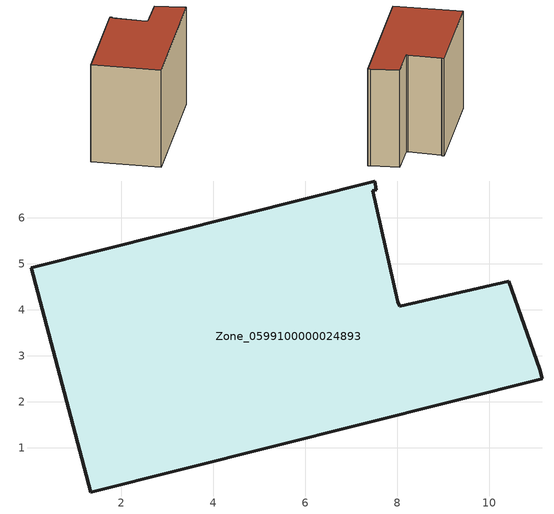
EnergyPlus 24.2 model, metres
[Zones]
Zone_0599100000024893
 floor ground (C_G): 10.42,4.62 11.1,2.71 11.15,2.5 1.34,0.04 0.04,4.91 7.51,6.8 7.55,6.61 7.46,6.58 8.01,4.17 8.05,4.08 z3.52
 wall outside (C_F): 8.05,4.08 8.01,4.17 7.46,6.58 7.55,6.61 7.51,6.8 0.04,4.91 1.34,0.04 11.15,2.5 11.1,2.71 10.42,4.62 8.05,4.08 z3.52:11.21
 roof outside (C_R): 11.1,2.71 10.42,4.62 8.05,4.08 8.01,4.17 7.46,6.58 7.55,6.61 7.51,6.8 0.04,4.91 1.34,0.04 11.15,2.5 z11.21
[BUILDING]
Pand.0599100000024893: North Axis=0; Terrain=City; Loads Convergence Tolerance Value=0.04; Temperature Convergence Tolerance Value=0.4; Solar Distribution=FullExterior; Maximum Number of Warmup Days=25; Minimum Number of Warmup Days=1
[Site:Location]
Rotterdam.The.Hague.AP_ZH_NLD Design_Conditions: Latitude=51.96; Longitude=4.45; Time Zone=1; Elevation=-4.5
[SITE:GROUNDTEMPERATURE:BUILDINGSURFACE]
18, 18, 18, 18, 18, 18, 18, 18, 18, 18, 18, 18
[MATERIAL] Thermal Absorptance=0.9; Solar Absorptance=0.7; Visible Absorptance=0.7
Name | Roughness | Thickness | Conductivity | Density | Specific Heat
G.TI.1946 | MediumSmooth | 0.15 | 1 | 540 | 1210
F.TI.1946 | Rough | 0.3 | 0.857143 | 1920 | 840
R.TI.1946 | MediumRough | 0.2 | 0.1 | 1500 | 1000
[CONSTRUCTION]
C_G: G.TI.1946
C_F: F.TI.1946
C_R: R.TI.1946
[ZONE]
Zone_0599100000024893: Type=1; Multiplier=1; Ceiling Height=Autocalculate; Volume=Autocalculate; Floor Area=autocalculate; Part of Total Floor Area=Yes
[ZONEINFILTRATION:DESIGNFLOWRATE]
Infil_Zone_0599100000024893: Zone or ZoneList or Space or SpaceList=Zone_0599100000024893; Schedule=AlwaysOn; Design Flow Rate Calculation Method=Flow/Area; Flow Rate per Floor Area=0.003; Constant Term Coefficient=1; Temperature Term Coefficient=0; Velocity Term Coefficient=0; Velocity Squared Term Coefficient=0
[HVACTEMPLATE:ZONE:IDEALLOADSAIRSYSTEM]
Zone_0599100000024893: Maximum Heating Supply Air Temperature=50; Minimum Cooling Supply Air Temperature=13; Maximum Heating Supply Air Humidity Ratio=0.0156; Minimum Cooling Supply Air Humidity Ratio=0.0077; Heating Limit=NoLimit; Cooling Limit=NoLimit; Dehumidification Control Type=ConstantSensibleHeatRatio; Cooling Sensible Heat Ratio=0.7; Dehumidification Setpoint=60; Humidification Control Type=None; Humidification Setpoint=30; Outdoor Air Method=None; Outdoor Air Flow Rate per Person=0.00944; Outdoor Air Flow Rate per Zone Floor Area=0; Outdoor Air Flow Rate per Zone=0; Demand Controlled Ventilation Type=None; Outdoor Air Economizer Type=NoEconomizer; Heat Recovery Type=None; Sensible Heat Recovery Effectiveness=0.7; Latent Heat Recovery Effectiveness=0.65
[ZONECONTROL:THERMOSTAT]
ThermostatControl_Zone_0599100000024893: Zone or ZoneList=Zone_0599100000024893; Control Type Schedule=DualSetpointControlType; Control 1=Thermostat_Zone_0599100000024893; Temperature Difference Between Cutout And Setpoint=0
[THERMOSTATSETPOINT:DUALSETPOINT]
Thermostat_Zone_0599100000024893: Heating Setpoint Temperature Schedule=HeatingSetpoint_Zone_0599100000024893; Cooling Setpoint Temperature Schedule=CoolingSetpoint_Zone_0599100000024893
[SCHEDULE:COMPACT]
HeatingSetpoint_Zone_0599100000024893: Through: 12/31, For: AllDays, Until: 24:00, 21
CoolingSetpoint_Zone_0599100000024893: Through: 12/31, For: AllDays, Until: 24:00, 24
DualSetpointControlType: Through: 12/31, For: AllDays, Until: 24:00, 4
AlwaysOn: Through: 12/31, For: AllDays, Until: 24:00, 1
